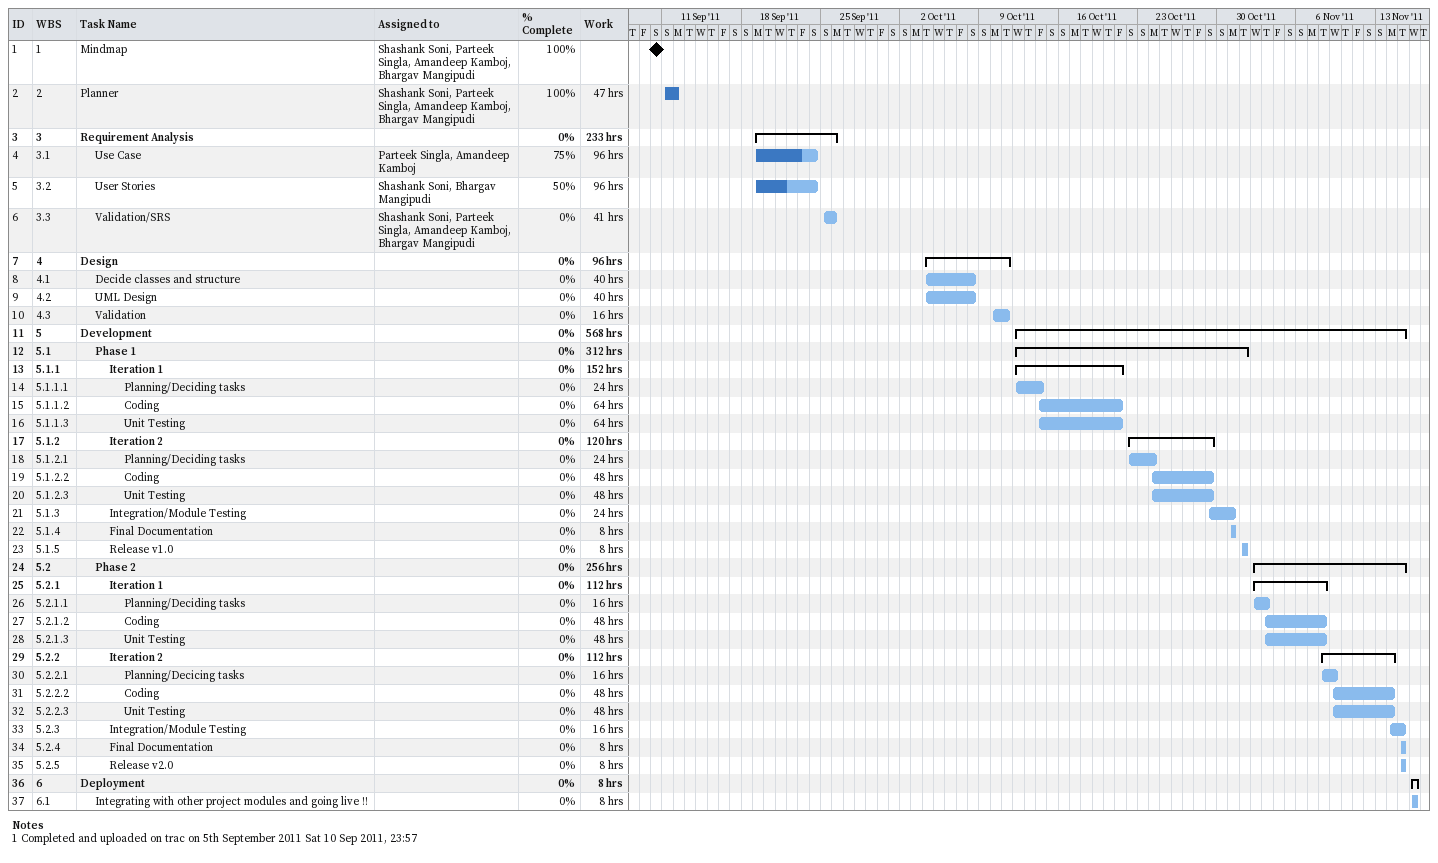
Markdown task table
| ID | WBS | Task | Start | Finish | Resources | % complete | Work (h) |
|---|---|---|---|---|---|---|---|
| 1 | 1 | Mindmap (milestone) | 2011-09-10 | 2011-09-10 | Shashank Soni, Parteek Singla, Amandeep Kamboj, Bhargav Mangipudi | 100 |  |
| 2 | 2 | Planner | 2011-09-11 | 2011-09-12 | Shashank Soni, Parteek Singla, Amandeep Kamboj, Bhargav Mangipudi | 100 | 47 |
| 3 | 3 | **Requirement Analysis** | 2011-09-19 | 2011-09-26 |  | 0 | 233 |
| 4 | 3.1 | Use Case | 2011-09-19 | 2011-09-24 | Parteek Singla, Amandeep Kamboj | 75 | 96 |
| 5 | 3.2 | User Stories | 2011-09-19 | 2011-09-24 | Shashank Soni, Bhargav Mangipudi | 50 | 96 |
| 6 | 3.3 | Validation/SRS | 2011-09-25 | 2011-09-26 | Shashank Soni, Parteek Singla, Amandeep Kamboj, Bhargav Mangipudi | 0 | 41 |
| 7 | 4 | **Design** | 2011-10-04 | 2011-10-11 |  | 0 | 96 |
| 8 | 4.1 | Decide classes and structure | 2011-10-04 | 2011-10-08 |  | 0 | 40 |
| 9 | 4.2 | UML Design | 2011-10-04 | 2011-10-08 |  | 0 | 40 |
| 10 | 4.3 | Validation | 2011-10-10 | 2011-10-11 |  | 0 | 16 |
| 11 | 5 | **Development** | 2011-10-12 | 2011-11-15 |  | 0 | 568 |
| 12 | 5.1 | **Phase 1** | 2011-10-12 | 2011-11-01 |  | 0 | 312 |
| 13 | 5.1.1 | **Iteration 1** | 2011-10-12 | 2011-10-21 |  | 0 | 152 |
| 14 | 5.1.1.1 | Planning/Deciding tasks | 2011-10-12 | 2011-10-14 |  | 0 | 24 |
| 15 | 5.1.1.2 | Coding | 2011-10-14 | 2011-10-21 |  | 0 | 64 |
| 16 | 5.1.1.3 | Unit Testing | 2011-10-14 | 2011-10-21 |  | 0 | 64 |
| 17 | 5.1.2 | **Iteration 2** | 2011-10-22 | 2011-10-29 |  | 0 | 120 |
| 18 | 5.1.2.1 | Planning/Deciding tasks | 2011-10-22 | 2011-10-24 |  | 0 | 24 |
| 19 | 5.1.2.2 | Coding | 2011-10-24 | 2011-10-29 |  | 0 | 48 |
| 20 | 5.1.2.3 | Unit Testing | 2011-10-24 | 2011-10-29 |  | 0 | 48 |
| 21 | 5.1.3 | Integration/Module Testing | 2011-10-29 | 2011-10-31 |  | 0 | 24 |
| 22 | 5.1.4 | Final Documentation | 2011-10-31 | 2011-10-31 |  | 0 | 8 |
| 23 | 5.1.5 | Release v1.0 | 2011-11-01 | 2011-11-01 |  | 0 | 8 |
| 24 | 5.2 | **Phase 2** | 2011-11-02 | 2011-11-15 |  | 0 | 256 |
| 25 | 5.2.1 | **Iteration 1** | 2011-11-02 | 2011-11-08 |  | 0 | 112 |
| 26 | 5.2.1.1 | Planning/Deciding tasks | 2011-11-02 | 2011-11-03 |  | 0 | 16 |
| 27 | 5.2.1.2 | Coding | 2011-11-03 | 2011-11-08 |  | 0 | 48 |
| 28 | 5.2.1.3 | Unit Testing | 2011-11-03 | 2011-11-08 |  | 0 | 48 |
| 29 | 5.2.2 | **Iteration 2** | 2011-11-08 | 2011-11-14 |  | 0 | 112 |
| 30 | 5.2.2.1 | Planning/Decicing tasks | 2011-11-08 | 2011-11-09 |  | 0 | 16 |
| 31 | 5.2.2.2 | Coding | 2011-11-09 | 2011-11-14 |  | 0 | 48 |
| 32 | 5.2.2.3 | Unit Testing | 2011-11-09 | 2011-11-14 |  | 0 | 48 |
| 33 | 5.2.3 | Integration/Module Testing | 2011-11-14 | 2011-11-15 |  | 0 | 16 |
| 34 | 5.2.4 | Final Documentation | 2011-11-15 | 2011-11-15 |  | 0 | 8 |
| 35 | 5.2.5 | Release v2.0 | 2011-11-15 | 2011-11-15 |  | 0 | 8 |
| 36 | 6 | **Deployment** | 2011-11-16 | 2011-11-16 |  | 0 | 8 |
| 37 | 6.1 | Integrating with other project modules and going live !! | 2011-11-16 | 2011-11-16 |  | 0 | 8 |

Notes
- 1: Completed and uploaded on trac on 5th September 2011 Sat 10 Sep 2011, 23:57
